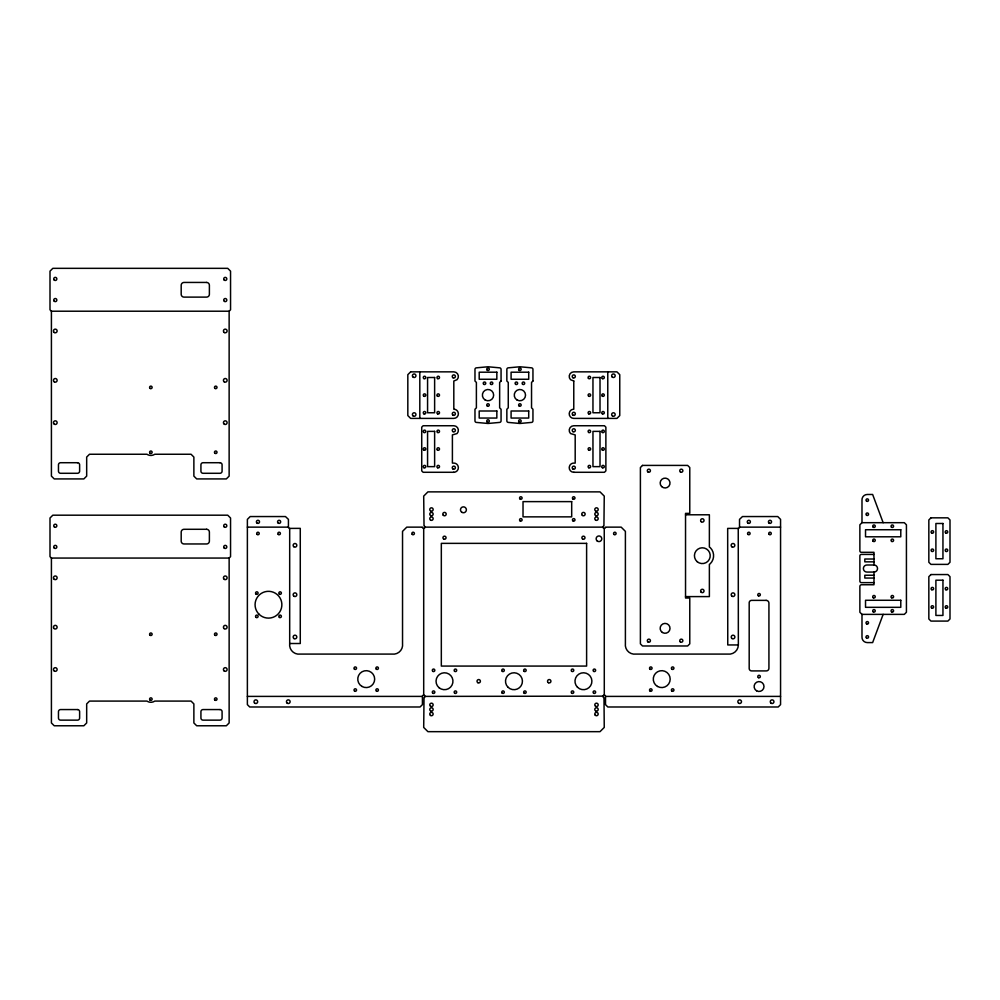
<?xml version="1.0" encoding="UTF-8"?>
<svg xmlns="http://www.w3.org/2000/svg" width="1000" height="1000" viewBox="0 0 1000 1000"><rect width="100%" height="100%" fill="white"/><g stroke="black" fill="none" stroke-linecap="round" stroke-linejoin="round"><path stroke-width="1.5" d="M603 696.15L424.963 696.4M247.375 527.137L288.425 527.137A1.275 1.275 0 0 0 289.688 528.4L289.688 643.512A9.35 9.35 0 0 0 300.275 654.087L391.962 654.087A9.35 9.35 0 0 0 402.537 643.512L402.537 531.362L406.775 527.137L422.425 527.137A1.275 1.275 0 0 0 423.587 528.4A1.275 1.275 0 0 0 424.95 527.35A1.275 1.275 0 0 0 424.025 525.913L423.7 496.1L427.925 491.875L600.013 491.875L604.25 496.1L603.925 525.913A1.275 1.275 0 0 0 603 527.35A1.275 1.275 0 0 0 604.362 528.4A1.275 1.275 0 0 0 605.513 527.137L621.175 527.137L625.4 531.362L625.4 643.512A9.35 9.35 0 0 0 635.988 654.087L727.675 654.087A9.35 9.35 0 0 0 738.35 644.95L738.25 528.4A1.275 1.275 0 0 0 739.525 527.137L739.525 519.375L742.487 516.55L777.75 516.55L780.562 519.375L780.562 704.625L778.213 706.988L607.837 706.988L605.513 704.625L605.513 696.325A1.275 1.275 0 0 0 604.288 695.138L604.25 528.4M883.15 614.375L872.638 642.588L867.288 642.588A5.3 5.3 0 0 1 861.988 636.95L861.988 614.375L859.875 612.263L859.875 586.438A1.675 1.675 0 0 1 861.55 584.75L873.988 584.75L873.988 572.062A3.525 3.525 0 0 0 877.513 568.538A3.525 3.525 0 0 0 873.988 565L873.988 552.312L861.2 552.312A1.45 1.45 0 0 1 859.875 550.862L859.875 524.8L861.988 522.688L904.312 522.688L906.425 524.8L906.425 612.263L904.312 614.375L861.988 614.375M229.137 311.212L230.55 309.8L230.55 271.15L227.725 268.337L52.825 268.337L50 271.15L50 309.812L51.413 311.212L229.137 311.212L229.137 476.112L226.325 478.925L196.7 478.925L193.875 476.112L193.875 457.062L191.05 454.25L154.812 454.25A7.1 7.1 0 0 1 146.912 454.25L89.5 454.25L86.675 457.062L86.675 476.112L83.85 478.925L54.237 478.925L51.413 476.112L51.413 311.212M229.137 558.062L230.55 556.65L230.55 518L227.725 515.188L52.825 515.188L50 518L50 556.65L51.413 558.062L229.137 558.062L229.137 722.962L226.325 725.775L196.7 725.775L193.875 722.962L193.875 703.913L191.05 701.087L154.812 701.087A7.1 7.1 0 0 1 146.912 701.087L89.5 701.087L86.675 703.913L86.675 722.962L83.85 725.775L54.237 725.775L51.413 722.962L51.413 558.062M573.925 472.262L573.775 472.287A4.588 4.588 0 0 1 569.812 465.412L570.538 464.462A4.588 4.588 0 0 1 573.775 463.113L575.188 463.113L575.188 434.9L570.538 433.562A4.588 4.588 0 0 1 573.775 425.737L604.462 425.737L605.875 427.15L605.875 470.875L604.462 472.287L573.925 472.287M289.688 528.4L300.275 528.362L300.275 643.512L289.688 643.512M453.675 472.287L423.137 472.287L421.725 470.875L421.725 427.15L423.137 425.737L453.812 425.737A4.588 4.588 0 0 1 457.05 433.562L452.4 434.9L452.4 463.113L453.812 463.113A4.588 4.588 0 0 1 457.05 464.462L457.788 465.412A4.588 4.588 0 0 1 453.812 472.287L453.675 472.262M685.537 514.788L709.375 514.788L709.375 547L710.3 547.712A11.287 11.287 0 0 1 710.3 563.675L709.375 564.388L709.375 596.6L685.537 596.6M424.963 527.137L602.975 527.137M739.525 527.137L780.562 527.137M738.25 528.4L727.675 528.4L727.763 644.95L738.35 644.95M873.988 554.425L861.312 554.425A1.438 1.438 0 0 0 859.875 555.95L859.875 581.125A1.512 1.512 0 0 0 861.388 582.638L873.988 582.638M873.988 559.012L864.812 559.012L864.812 561.838L873.988 561.838M873.988 565L866.925 565A3.525 3.525 0 0 0 863.4 568.538A3.525 3.525 0 0 0 866.925 572.062L873.988 572.062M873.988 575.237L864.812 575.237L864.812 578.05L873.988 578.05M247.375 696.4L422.425 696.4A1.275 1.275 0 0 1 423.587 695.138A1.275 1.275 0 0 1 424.95 696.188A1.275 1.275 0 0 1 424.025 697.625L423.7 727.438L427.925 731.663L600.013 731.663L604.25 727.438L603.987 697.65A1.275 1.275 0 0 1 602.987 696.263A1.275 1.275 0 0 1 604.288 695.138L604.5 695.163M605.513 696.4L780.562 696.4M883.15 522.688L872.638 494.475L867.288 494.475A5.3 5.3 0 0 0 861.988 500.125L861.988 522.688M607.775 371.85L607.775 418.4M423.7 528.4L423.7 695.138M422.425 696.4L422.425 704.625L420.075 706.988L249.725 706.988L247.375 704.625L247.375 519.375L250.2 516.55L285.462 516.55L288.425 519.375L288.425 527.137M419.812 371.85L419.812 418.4M573.775 381.025L573.775 409.237A4.588 4.588 0 0 0 570.538 410.575L569.812 411.525A4.588 4.588 0 0 0 573.775 418.4L616.938 418.4L619.763 415.575L619.763 374.675L616.938 371.85L573.775 371.85A4.588 4.588 0 0 0 570.538 379.675L573.775 381.025M410.65 371.85L407.825 374.675L407.825 415.575L410.65 418.4L453.812 418.4A4.588 4.588 0 0 0 457.788 411.525L457.05 410.575A4.588 4.588 0 0 0 453.812 409.237L453.812 381.025L457.05 379.675A4.588 4.588 0 0 0 453.812 371.85L410.65 371.85M501.062 381.025L499.65 382.425L499.65 407.825L501.062 409.237L501.062 420.875A1.55 1.55 0 0 1 499.65 422.413L488.013 423.475L476.388 422.413A1.55 1.55 0 0 1 474.975 420.875L474.975 409.237L476.388 407.825L476.388 382.425L474.975 381.025L474.975 369.387A1.55 1.55 0 0 1 476.388 367.837L488.013 366.775L499.65 367.837A1.55 1.55 0 0 1 501.062 369.387L501.062 381.025M532.95 381.025L531.538 382.425L531.538 407.825L532.95 409.237L532.95 420.875A1.55 1.55 0 0 1 531.538 422.413L519.9 423.475L508.263 422.413A1.55 1.55 0 0 1 506.85 420.875L506.85 409.237L508.263 407.825L508.263 382.425L506.85 381.025L506.85 369.387A1.55 1.55 0 0 1 508.263 367.837L519.9 366.775L531.538 367.837A1.55 1.55 0 0 1 532.95 369.387L532.95 381.025M642.513 465.412L640.4 467.537L640.4 643.85L642.513 645.975L687.65 645.975L689.775 643.85L689.775 598.013L685.537 598.013L685.537 513.375L689.775 513.375L689.775 467.537L687.65 465.412L642.513 465.412M930.962 517.837L928.838 519.963L928.838 562.275L930.962 564.388L947.887 564.388L950 562.275L950 519.963L947.887 517.837L930.962 517.837M930.962 574.55L928.838 576.663L928.838 618.975L930.962 621.087L947.887 621.087L950 618.975L950 576.663L947.887 574.55L930.962 574.55M206.575 282.438L184 282.438A2.825 2.825 0 0 0 181.188 285.262L181.188 294.288A2.825 2.825 0 0 0 184 297.113L206.575 297.113A2.825 2.825 0 0 0 209.387 294.288L209.387 285.262A2.825 2.825 0 0 0 206.575 282.438M496.838 372.2L479.2 372.2L479.2 379.263L496.838 379.263L496.838 372.2M528.713 372.2L511.087 372.2L511.087 379.263L528.713 379.263L528.713 372.2M434.625 377.5L427.575 377.5L427.575 412.762L434.625 412.762L434.625 377.5M600.013 377.5L592.962 377.5L592.962 412.762L600.013 412.762L600.013 377.5M496.838 411L479.2 411L479.2 418.05L496.838 418.05L496.838 411M528.713 411L511.087 411L511.087 418.05L528.713 418.05L528.713 411M434.625 431.375L427.575 431.375L427.575 466.637L434.625 466.637L434.625 431.375M600.013 431.375L592.962 431.375L592.962 466.637L600.013 466.637L600.013 431.375M77.5 462.713L60.575 462.713A2.112 2.112 0 0 0 58.463 464.825L58.463 471.175A2.112 2.112 0 0 0 60.575 473.288L77.5 473.288A2.112 2.112 0 0 0 79.625 471.175L79.625 464.825A2.112 2.112 0 0 0 77.5 462.713M219.975 462.713L203.05 462.713A2.112 2.112 0 0 0 200.925 464.825L200.925 471.175A2.112 2.112 0 0 0 203.05 473.288L219.975 473.288A2.112 2.112 0 0 0 222.087 471.175L222.087 464.825A2.112 2.112 0 0 0 219.975 462.713M571.688 501.625L523.025 501.625L523.025 516.862L571.688 516.862L571.688 501.625M942.95 523.488L935.9 523.488L935.9 558.75L942.95 558.75L942.95 523.488M206.575 529.288L184 529.288A2.825 2.825 0 0 0 181.188 532.112L181.188 541.138A2.825 2.825 0 0 0 184 543.962L206.575 543.962A2.825 2.825 0 0 0 209.387 541.138L209.387 532.112A2.825 2.825 0 0 0 206.575 529.288M900.788 529.738L865.525 529.738L865.525 536.8L900.788 536.8L900.788 529.738M586.613 543.362L441.325 543.362L441.325 666.075L586.613 666.075L586.613 543.362M942.95 580.188L935.9 580.188L935.9 615.45L942.95 615.45L942.95 580.188M900.788 600.275L865.525 600.275L865.525 607.325L900.788 607.325L900.788 600.275M766.112 600.375L752 600.375A2.487 2.487 0 0 0 749.188 603.2L749.188 668.088A2.512 2.512 0 0 0 752 670.913L766.112 670.913A2.625 2.625 0 0 0 768.925 668.088L768.925 603.2A2.775 2.775 0 0 0 766.112 600.375M77.5 709.562L60.575 709.562A2.112 2.112 0 0 0 58.463 711.675L58.463 718.025A2.112 2.112 0 0 0 60.575 720.138L77.5 720.138A2.112 2.112 0 0 0 79.625 718.025L79.625 711.675A2.112 2.112 0 0 0 77.5 709.562M219.975 709.562L203.05 709.562A2.112 2.112 0 0 0 200.925 711.675L200.925 718.025A2.112 2.112 0 0 0 203.05 720.138L219.975 720.138A2.112 2.112 0 0 0 222.087 718.025L222.087 711.675A2.112 2.112 0 0 0 219.975 709.562M588.462 378.387A1.275 1.275 0 0 0 590.588 377.825A1.275 1.275 0 0 0 589.038 376.262A1.275 1.275 0 0 0 588.462 378.387M573 415.163A1.55 1.55 0 0 0 575.325 413.812A1.55 1.55 0 0 0 573 412.475A1.55 1.55 0 0 0 573 415.163M573 377.775A1.55 1.55 0 0 0 575.325 376.438A1.55 1.55 0 0 0 573 375.087A1.55 1.55 0 0 0 573 377.775M588.737 413.862A1.275 1.275 0 0 0 590.638 412.762A1.275 1.275 0 0 0 588.737 411.662A1.275 1.275 0 0 0 588.737 413.862M588.737 396.225A1.275 1.275 0 0 0 590.638 395.125A1.275 1.275 0 0 0 588.737 394.025A1.275 1.275 0 0 0 588.737 396.225M602.413 378.6A1.275 1.275 0 0 0 604.312 377.5A1.275 1.275 0 0 0 602.413 376.4A1.275 1.275 0 0 0 602.413 378.6M602.413 396.225A1.275 1.275 0 0 0 604.312 395.125A1.275 1.275 0 0 0 602.413 394.025A1.275 1.275 0 0 0 602.413 396.225M602.413 413.862A1.275 1.275 0 0 0 604.312 412.762A1.275 1.275 0 0 0 602.413 411.662A1.275 1.275 0 0 0 602.413 413.862M612.175 376.975A1.762 1.762 0 0 0 615.125 376.188A1.762 1.762 0 0 0 612.962 374.025A1.762 1.762 0 0 0 612.175 376.975M612.537 416.05A1.762 1.762 0 0 0 615.175 414.525A1.762 1.762 0 0 0 612.537 413A1.762 1.762 0 0 0 612.537 416.05M432.938 671.413A1.275 1.275 0 0 0 434.837 670.312A1.275 1.275 0 0 0 432.938 669.212A1.275 1.275 0 0 0 432.938 671.413M454.575 671.25A1.275 1.275 0 0 0 456.675 670.575A1.275 1.275 0 0 0 455.05 669.1A1.275 1.275 0 0 0 454.575 671.25M432.938 693.275A1.275 1.275 0 0 0 434.837 692.175A1.275 1.275 0 0 0 432.938 691.075A1.275 1.275 0 0 0 432.938 693.275M454.8 693.275A1.275 1.275 0 0 0 456.7 692.175A1.275 1.275 0 0 0 454.8 691.075A1.275 1.275 0 0 0 454.8 693.275M596.962 540.763A2.825 2.825 0 0 0 601.688 539.5A2.825 2.825 0 0 0 598.225 536.05A2.825 2.825 0 0 0 596.962 540.763M657.5 686.45A8.462 8.462 0 0 0 670.188 679.125A8.462 8.462 0 0 0 657.5 671.8A8.462 8.462 0 0 0 657.5 686.45M650.163 669.287A1.275 1.275 0 0 0 652.062 668.188A1.275 1.275 0 0 0 650.163 667.087A1.275 1.275 0 0 0 650.163 669.287M671.762 669.087A1.275 1.275 0 0 0 673.888 668.525A1.275 1.275 0 0 0 672.337 666.963A1.275 1.275 0 0 0 671.762 669.087M671.762 690.95A1.275 1.275 0 0 0 673.888 690.387A1.275 1.275 0 0 0 672.337 688.825A1.275 1.275 0 0 0 671.762 690.95M650.163 691.15A1.275 1.275 0 0 0 652.062 690.05A1.275 1.275 0 0 0 650.163 688.95A1.275 1.275 0 0 0 650.163 691.15M747.962 534.4A1.275 1.275 0 0 0 750.062 533.775A1.275 1.275 0 0 0 748.462 532.263A1.275 1.275 0 0 0 747.962 534.4M769.1 534.388A1.275 1.275 0 0 0 771.225 533.8A1.275 1.275 0 0 0 769.65 532.263A1.275 1.275 0 0 0 769.1 534.388M439.038 687.7A8.462 8.462 0 0 0 452.825 682.75A8.462 8.462 0 0 0 441.637 673.275A8.462 8.462 0 0 0 439.038 687.7M593.638 693.2A1.275 1.275 0 0 0 595.638 692.288A1.275 1.275 0 0 0 593.85 691.012A1.275 1.275 0 0 0 593.638 693.2M593.737 671.413A1.275 1.275 0 0 0 595.638 670.312A1.275 1.275 0 0 0 593.737 669.212A1.275 1.275 0 0 0 593.737 671.413M571.613 671.2A1.275 1.275 0 0 0 573.737 670.638A1.275 1.275 0 0 0 572.188 669.075A1.275 1.275 0 0 0 571.613 671.2M571.875 693.275A1.275 1.275 0 0 0 573.775 692.175A1.275 1.275 0 0 0 571.875 691.075A1.275 1.275 0 0 0 571.875 693.275M577.463 687.225A8.462 8.462 0 0 0 591.613 683.425A8.462 8.462 0 0 0 581.25 673.062A8.462 8.462 0 0 0 577.463 687.225M443.725 539.062A1.55 1.55 0 0 0 446.05 537.712A1.55 1.55 0 0 0 443.725 536.375A1.55 1.55 0 0 0 443.725 539.062M582.663 539.062A1.55 1.55 0 0 0 584.987 537.712A1.55 1.55 0 0 0 582.663 536.375A1.55 1.55 0 0 0 582.663 539.062M507.987 687.225A8.462 8.462 0 0 0 522.15 683.425A8.462 8.462 0 0 0 511.775 673.062A8.462 8.462 0 0 0 507.987 687.225M524.275 671.413A1.275 1.275 0 0 0 526.175 670.312A1.275 1.275 0 0 0 524.275 669.212A1.275 1.275 0 0 0 524.275 671.413M502.4 671.413A1.275 1.275 0 0 0 504.312 670.312A1.275 1.275 0 0 0 502.4 669.212A1.275 1.275 0 0 0 502.4 671.413M502.137 693.062A1.275 1.275 0 0 0 504.263 692.5A1.275 1.275 0 0 0 502.713 690.95A1.275 1.275 0 0 0 502.137 693.062M524.275 693.275A1.275 1.275 0 0 0 526.175 692.175A1.275 1.275 0 0 0 524.275 691.075A1.275 1.275 0 0 0 524.275 693.275M477.863 682.7A1.688 1.688 0 0 0 480.4 681.237A1.688 1.688 0 0 0 477.863 679.775A1.688 1.688 0 0 0 477.863 682.7M548.387 682.7A1.688 1.688 0 0 0 550.925 681.237A1.688 1.688 0 0 0 548.387 679.775A1.688 1.688 0 0 0 548.387 682.7M614.075 534.5A1.275 1.275 0 0 0 616.087 533.625A1.275 1.275 0 0 0 614.325 532.325A1.275 1.275 0 0 0 614.075 534.5M758.425 677.65A1.275 1.275 0 0 0 760.325 676.55A1.275 1.275 0 0 0 758.425 675.45A1.275 1.275 0 0 0 758.425 677.65M758.425 595.837A1.275 1.275 0 0 0 760.325 594.738A1.275 1.275 0 0 0 758.425 593.638A1.275 1.275 0 0 0 758.425 595.837M756.587 690.8A4.938 4.938 0 0 0 764 686.525A4.938 4.938 0 0 0 756.587 682.25A4.938 4.938 0 0 0 756.587 690.8M430.513 715.45A1.688 1.688 0 0 0 433.137 714.137A1.688 1.688 0 0 0 430.7 712.525A1.688 1.688 0 0 0 430.513 715.45M595.3 715.238A1.688 1.688 0 0 0 598.125 714.463A1.688 1.688 0 0 0 596.038 712.4A1.688 1.688 0 0 0 595.3 715.238M430.613 706.338A1.688 1.688 0 0 0 433.15 704.862A1.688 1.688 0 0 0 430.613 703.4A1.688 1.688 0 0 0 430.613 706.338M595.638 706.338A1.688 1.688 0 0 0 598.188 704.862A1.688 1.688 0 0 0 595.638 703.4A1.688 1.688 0 0 0 595.638 706.338M595.638 710.913A1.688 1.688 0 0 0 598.188 709.45A1.688 1.688 0 0 0 595.638 707.987A1.688 1.688 0 0 0 595.638 710.913M430.613 710.913A1.688 1.688 0 0 0 433.15 709.45A1.688 1.688 0 0 0 430.613 707.987A1.688 1.688 0 0 0 430.613 710.913M461.95 512.362A2.963 2.963 0 0 0 466.388 509.8A2.963 2.963 0 0 0 461.95 507.238A2.963 2.963 0 0 0 461.95 512.362M520.2 520.975A1.275 1.275 0 0 0 522.1 519.875A1.275 1.275 0 0 0 520.2 518.775A1.275 1.275 0 0 0 520.2 520.975M573.062 499.113A1.275 1.275 0 0 0 574.975 498.013A1.275 1.275 0 0 0 573.062 496.912A1.275 1.275 0 0 0 573.062 499.113M572.888 520.837A1.275 1.275 0 0 0 574.963 520.125A1.275 1.275 0 0 0 573.312 518.675A1.275 1.275 0 0 0 572.888 520.837M520.2 499.113A1.275 1.275 0 0 0 522.1 498.013A1.275 1.275 0 0 0 520.2 496.912A1.275 1.275 0 0 0 520.2 499.113M582.413 515.438A1.688 1.688 0 0 0 585.125 514.3A1.688 1.688 0 0 0 582.788 512.525A1.688 1.688 0 0 0 582.413 515.438M443.3 515.288A1.688 1.688 0 0 0 446.138 514.525A1.688 1.688 0 0 0 444.062 512.45A1.688 1.688 0 0 0 443.3 515.288M595.638 515.55A1.688 1.688 0 0 0 598.188 514.087A1.688 1.688 0 0 0 595.638 512.625A1.688 1.688 0 0 0 595.638 515.55M430.613 515.55A1.688 1.688 0 0 0 433.15 514.087A1.688 1.688 0 0 0 430.613 512.625A1.688 1.688 0 0 0 430.613 515.55M430.613 520.138A1.688 1.688 0 0 0 433.15 518.675A1.688 1.688 0 0 0 430.613 517.2A1.688 1.688 0 0 0 430.613 520.138M595.638 520.138A1.688 1.688 0 0 0 598.188 518.675A1.688 1.688 0 0 0 595.638 517.2A1.688 1.688 0 0 0 595.638 520.138M430.613 510.975A1.688 1.688 0 0 0 433.15 509.5A1.688 1.688 0 0 0 430.613 508.038A1.688 1.688 0 0 0 430.613 510.975M595.638 510.975A1.688 1.688 0 0 0 598.188 509.5A1.688 1.688 0 0 0 595.638 508.038A1.688 1.688 0 0 0 595.638 510.975M293.688 546.638A1.837 1.837 0 0 0 296.75 545.8A1.837 1.837 0 0 0 294.5 543.562A1.837 1.837 0 0 0 293.688 546.638M293.738 596.05A1.837 1.837 0 0 0 296.775 595.112A1.837 1.837 0 0 0 294.438 592.95A1.837 1.837 0 0 0 293.738 596.05M294.062 638.6A1.837 1.837 0 0 0 296.812 637.013A1.837 1.837 0 0 0 294.062 635.425A1.837 1.837 0 0 0 294.062 638.6M731.975 638.5A1.837 1.837 0 0 0 734.875 637.212A1.837 1.837 0 0 0 732.3 635.35A1.837 1.837 0 0 0 731.975 638.5M732.062 596.263A1.837 1.837 0 0 0 734.85 594.738A1.837 1.837 0 0 0 732.138 593.088A1.837 1.837 0 0 0 732.062 596.263M731.862 546.788A1.837 1.837 0 0 0 734.8 545.562A1.837 1.837 0 0 0 732.262 543.638A1.837 1.837 0 0 0 731.862 546.788M278.288 523.162A1.55 1.55 0 0 0 280.663 521.9A1.55 1.55 0 0 0 278.387 520.475A1.55 1.55 0 0 0 278.288 523.162M257.175 523.188A1.55 1.55 0 0 0 259.513 521.85A1.55 1.55 0 0 0 257.175 520.5A1.55 1.55 0 0 0 257.175 523.188M747.8 523.013A1.55 1.55 0 0 0 750.35 522.163A1.55 1.55 0 0 0 748.337 520.375A1.55 1.55 0 0 0 747.8 523.013M768.962 523.013A1.55 1.55 0 0 0 771.513 522.163A1.55 1.55 0 0 0 769.5 520.375A1.55 1.55 0 0 0 768.962 523.013M738.662 703.225A1.837 1.837 0 0 0 741.488 701.787A1.837 1.837 0 0 0 738.825 700.062A1.837 1.837 0 0 0 738.662 703.225M771.15 703.263A1.837 1.837 0 0 0 773.938 701.737A1.837 1.837 0 0 0 771.225 700.088A1.837 1.837 0 0 0 771.15 703.263M287.213 703.188A1.837 1.837 0 0 0 290.113 701.875A1.837 1.837 0 0 0 287.525 700.025A1.837 1.837 0 0 0 287.213 703.188M254.537 702.987A1.837 1.837 0 0 0 257.613 702.163A1.837 1.837 0 0 0 255.362 699.925A1.837 1.837 0 0 0 254.537 702.987M257.125 534.438A1.275 1.275 0 0 0 259.2 533.725A1.275 1.275 0 0 0 257.55 532.288A1.275 1.275 0 0 0 257.125 534.438M278.3 534.462A1.275 1.275 0 0 0 280.363 533.7A1.275 1.275 0 0 0 278.675 532.288A1.275 1.275 0 0 0 278.3 534.462M354.65 691.15A1.275 1.275 0 0 0 356.55 690.05A1.275 1.275 0 0 0 354.65 688.95A1.275 1.275 0 0 0 354.65 691.15M376.512 691.15A1.275 1.275 0 0 0 378.413 690.05A1.275 1.275 0 0 0 376.512 688.95A1.275 1.275 0 0 0 376.512 691.15M354.412 669.112A1.275 1.275 0 0 0 356.512 668.487A1.275 1.275 0 0 0 354.925 666.975A1.275 1.275 0 0 0 354.412 669.112M376.325 669.163A1.275 1.275 0 0 0 378.4 668.413A1.275 1.275 0 0 0 376.712 667A1.275 1.275 0 0 0 376.325 669.163M361.987 686.45A8.462 8.462 0 0 0 374.675 679.125A8.462 8.462 0 0 0 361.987 671.8A8.462 8.462 0 0 0 361.987 686.45M412.275 534.425A1.275 1.275 0 0 0 414.363 533.737A1.275 1.275 0 0 0 412.725 532.275A1.275 1.275 0 0 0 412.275 534.425M279.462 617.45A1.275 1.275 0 0 0 281.375 616.35A1.275 1.275 0 0 0 279.462 615.25A1.275 1.275 0 0 0 279.462 617.45M258.988 614.188A13.4 13.4 0 0 0 281.413 608.188A13.4 13.4 0 0 0 265 591.775A13.4 13.4 0 0 0 258.988 614.188M255.938 593.987A1.275 1.275 0 0 0 258.05 593.4A1.275 1.275 0 0 0 256.488 591.85A1.275 1.275 0 0 0 255.938 593.987M279.45 594.163A1.275 1.275 0 0 0 281.375 593.1A1.275 1.275 0 0 0 279.488 591.975A1.275 1.275 0 0 0 279.45 594.163M256.188 617.45A1.275 1.275 0 0 0 258.1 616.35A1.275 1.275 0 0 0 256.188 615.25A1.275 1.275 0 0 0 256.188 617.45M54.513 527.1A1.55 1.55 0 0 0 56.837 525.763A1.55 1.55 0 0 0 54.513 524.412A1.55 1.55 0 0 0 54.513 527.1M54.275 548.088A1.55 1.55 0 0 0 56.812 547.212A1.55 1.55 0 0 0 54.787 545.45A1.55 1.55 0 0 0 54.275 548.088M224.213 526.9A1.55 1.55 0 0 0 226.775 526.1A1.55 1.55 0 0 0 224.8 524.275A1.55 1.55 0 0 0 224.213 526.9M224.163 548.013A1.55 1.55 0 0 0 226.762 547.325A1.55 1.55 0 0 0 224.862 545.425A1.55 1.55 0 0 0 224.163 548.013M54.375 671.087A1.837 1.837 0 0 0 57.125 669.5A1.837 1.837 0 0 0 54.375 667.913A1.837 1.837 0 0 0 54.375 671.087M53.987 628.475A1.837 1.837 0 0 0 57.062 627.65A1.837 1.837 0 0 0 54.812 625.413A1.837 1.837 0 0 0 53.987 628.475M54.288 579.35A1.837 1.837 0 0 0 57.125 577.913A1.837 1.837 0 0 0 54.462 576.175A1.837 1.837 0 0 0 54.288 579.35M223.962 670.788A1.837 1.837 0 0 0 227.037 669.975A1.837 1.837 0 0 0 224.788 667.725A1.837 1.837 0 0 0 223.962 670.788M224.112 628.612A1.837 1.837 0 0 0 227.075 627.463A1.837 1.837 0 0 0 224.6 625.475A1.837 1.837 0 0 0 224.112 628.612M224.35 579.4A1.837 1.837 0 0 0 227.1 577.812A1.837 1.837 0 0 0 224.35 576.225A1.837 1.837 0 0 0 224.35 579.4M701.125 592.15A1.688 1.688 0 0 0 703.962 591.4A1.688 1.688 0 0 0 701.888 589.325A1.688 1.688 0 0 0 701.125 592.15M701.162 521.663A1.688 1.688 0 0 0 703.975 520.825A1.688 1.688 0 0 0 701.838 518.812A1.688 1.688 0 0 0 701.162 521.663M697.125 561.638A7.9 7.9 0 0 0 710.075 557.225A7.9 7.9 0 0 0 699.775 548.212A7.9 7.9 0 0 0 697.125 561.638M680.487 472.025A1.55 1.55 0 0 0 682.862 470.763A1.55 1.55 0 0 0 680.588 469.338A1.55 1.55 0 0 0 680.487 472.025M648.088 472.05A1.55 1.55 0 0 0 650.413 470.712A1.55 1.55 0 0 0 648.088 469.363A1.55 1.55 0 0 0 648.088 472.05M647.763 641.775A1.55 1.55 0 0 0 650.362 641.087A1.55 1.55 0 0 0 648.462 639.188A1.55 1.55 0 0 0 647.763 641.775M680.212 641.775A1.55 1.55 0 0 0 682.8 641.087A1.55 1.55 0 0 0 680.9 639.188A1.55 1.55 0 0 0 680.212 641.775M661.6 486.538A4.938 4.938 0 0 0 669.85 484.325A4.938 4.938 0 0 0 663.812 478.288A4.938 4.938 0 0 0 661.6 486.538M662.35 632.45A4.938 4.938 0 0 0 670.013 628.65A4.938 4.938 0 0 0 662.887 623.913A4.938 4.938 0 0 0 662.35 632.45M873.35 611.95A1.275 1.275 0 0 0 875.25 610.85A1.275 1.275 0 0 0 873.35 609.75A1.275 1.275 0 0 0 873.35 611.95M891.688 611.95A1.275 1.275 0 0 0 893.587 610.85A1.275 1.275 0 0 0 891.688 609.75A1.275 1.275 0 0 0 891.688 611.95M891.513 597.725A1.275 1.275 0 0 0 893.575 596.962A1.275 1.275 0 0 0 891.875 595.55A1.275 1.275 0 0 0 891.513 597.725M873.3 597.812A1.275 1.275 0 0 0 875.25 596.8A1.275 1.275 0 0 0 873.4 595.612A1.275 1.275 0 0 0 873.3 597.812M873.088 541.213A1.275 1.275 0 0 0 875.212 540.65A1.275 1.275 0 0 0 873.65 539.1A1.275 1.275 0 0 0 873.088 541.213M891.688 541.425A1.275 1.275 0 0 0 893.587 540.325A1.275 1.275 0 0 0 891.688 539.225A1.275 1.275 0 0 0 891.688 541.425M891.475 527.163A1.275 1.275 0 0 0 893.562 526.475A1.275 1.275 0 0 0 891.912 525.013A1.275 1.275 0 0 0 891.475 527.163M873.35 527.312A1.275 1.275 0 0 0 875.25 526.213A1.275 1.275 0 0 0 873.35 525.112A1.275 1.275 0 0 0 873.35 527.312M945.837 551.388A1.275 1.275 0 0 0 947.738 550.288A1.275 1.275 0 0 0 945.837 549.188A1.275 1.275 0 0 0 945.837 551.388M945.575 532.837A1.275 1.275 0 0 0 947.7 532.275A1.275 1.275 0 0 0 946.15 530.725A1.275 1.275 0 0 0 945.575 532.837M931.55 532.925A1.275 1.275 0 0 0 933.625 532.163A1.275 1.275 0 0 0 931.925 530.75A1.275 1.275 0 0 0 931.55 532.925M931.688 551.35A1.275 1.275 0 0 0 933.637 550.337A1.275 1.275 0 0 0 931.787 549.15A1.275 1.275 0 0 0 931.688 551.35M945.837 608.088A1.275 1.275 0 0 0 947.738 606.987A1.275 1.275 0 0 0 945.837 605.887A1.275 1.275 0 0 0 945.837 608.088M945.837 589.75A1.275 1.275 0 0 0 947.738 588.65A1.275 1.275 0 0 0 945.837 587.55A1.275 1.275 0 0 0 945.837 589.75M931.55 589.625A1.275 1.275 0 0 0 933.625 588.862A1.275 1.275 0 0 0 931.925 587.463A1.275 1.275 0 0 0 931.55 589.625M931.688 608.062A1.275 1.275 0 0 0 933.637 607.05A1.275 1.275 0 0 0 931.787 605.862A1.275 1.275 0 0 0 931.688 608.062M866.388 637.837A1.275 1.275 0 0 0 868.512 637.275A1.275 1.275 0 0 0 866.95 635.712A1.275 1.275 0 0 0 866.388 637.837M866.65 623.938A1.275 1.275 0 0 0 868.55 622.837A1.275 1.275 0 0 0 866.65 621.737A1.275 1.275 0 0 0 866.65 623.938M866.65 515.325A1.275 1.275 0 0 0 868.55 514.225A1.275 1.275 0 0 0 866.65 513.125A1.275 1.275 0 0 0 866.65 515.325M866.65 501.225A1.275 1.275 0 0 0 868.55 500.125A1.275 1.275 0 0 0 866.65 499.025A1.275 1.275 0 0 0 866.65 501.225M150.225 635.337A1.275 1.275 0 0 0 152.125 634.237A1.275 1.275 0 0 0 150.225 633.138A1.275 1.275 0 0 0 150.225 635.337M215.113 635.337A1.275 1.275 0 0 0 217.013 634.237A1.275 1.275 0 0 0 215.113 633.138A1.275 1.275 0 0 0 215.113 635.337M214.9 700.075A1.275 1.275 0 0 0 216.988 699.362A1.275 1.275 0 0 0 215.338 697.913A1.275 1.275 0 0 0 214.9 700.075M149.963 700.013A1.275 1.275 0 0 0 152.088 699.45A1.275 1.275 0 0 0 150.525 697.887A1.275 1.275 0 0 0 149.963 700.013M412.925 415.763A1.762 1.762 0 0 0 415.875 414.975A1.762 1.762 0 0 0 413.713 412.812A1.762 1.762 0 0 0 412.925 415.763M413.288 377.262A1.762 1.762 0 0 0 415.938 375.725A1.762 1.762 0 0 0 413.288 374.2A1.762 1.762 0 0 0 413.288 377.262M423.913 413.862A1.275 1.275 0 0 0 425.812 412.762A1.275 1.275 0 0 0 423.913 411.662A1.275 1.275 0 0 0 423.913 413.862M423.913 396.225A1.275 1.275 0 0 0 425.812 395.125A1.275 1.275 0 0 0 423.913 394.025A1.275 1.275 0 0 0 423.913 396.225M423.913 378.6A1.275 1.275 0 0 0 425.812 377.5A1.275 1.275 0 0 0 423.913 376.4A1.275 1.275 0 0 0 423.913 378.6M437.587 413.862A1.275 1.275 0 0 0 439.5 412.762A1.275 1.275 0 0 0 437.587 411.662A1.275 1.275 0 0 0 437.587 413.862M437.325 396.025A1.275 1.275 0 0 0 439.45 395.45A1.275 1.275 0 0 0 437.9 393.9A1.275 1.275 0 0 0 437.325 396.025M437.587 378.587A1.275 1.275 0 0 0 439.5 377.5A1.275 1.275 0 0 0 437.587 376.4A1.275 1.275 0 0 0 437.587 378.587M453.038 377.775A1.55 1.55 0 0 0 455.363 376.438A1.55 1.55 0 0 0 453.038 375.087A1.55 1.55 0 0 0 453.038 377.775M453.038 415.163A1.55 1.55 0 0 0 455.363 413.812A1.55 1.55 0 0 0 453.038 412.475A1.55 1.55 0 0 0 453.038 415.163M423.913 467.738A1.275 1.275 0 0 0 425.812 466.637A1.275 1.275 0 0 0 423.913 465.538A1.275 1.275 0 0 0 423.913 467.738M423.913 450.112A1.275 1.275 0 0 0 425.812 449.012A1.275 1.275 0 0 0 423.913 447.912A1.275 1.275 0 0 0 423.913 450.112M423.913 432.475A1.275 1.275 0 0 0 425.812 431.375A1.275 1.275 0 0 0 423.913 430.275A1.275 1.275 0 0 0 423.913 432.475M437.587 467.738A1.275 1.275 0 0 0 439.5 466.637A1.275 1.275 0 0 0 437.587 465.538A1.275 1.275 0 0 0 437.587 467.738M437.325 449.913A1.275 1.275 0 0 0 439.45 449.338A1.275 1.275 0 0 0 437.9 447.788A1.275 1.275 0 0 0 437.325 449.913M437.587 432.475A1.275 1.275 0 0 0 439.5 431.375A1.275 1.275 0 0 0 437.587 430.275A1.275 1.275 0 0 0 437.587 432.475M453.038 431.662A1.55 1.55 0 0 0 455.363 430.325A1.55 1.55 0 0 0 453.038 428.975A1.55 1.55 0 0 0 453.038 431.662M453.038 469.038A1.55 1.55 0 0 0 455.363 467.7A1.55 1.55 0 0 0 453.038 466.35A1.55 1.55 0 0 0 453.038 469.038M150.225 453.375A1.275 1.275 0 0 0 152.125 452.275A1.275 1.275 0 0 0 150.225 451.175A1.275 1.275 0 0 0 150.225 453.375M214.9 453.225A1.275 1.275 0 0 0 216.988 452.512A1.275 1.275 0 0 0 215.338 451.062A1.275 1.275 0 0 0 214.9 453.225M215.113 388.488A1.275 1.275 0 0 0 217.013 387.388A1.275 1.275 0 0 0 215.113 386.287A1.275 1.275 0 0 0 215.113 388.488M150.225 388.488A1.275 1.275 0 0 0 152.125 387.388A1.275 1.275 0 0 0 150.225 386.287A1.275 1.275 0 0 0 150.225 388.488M224.35 332.55A1.837 1.837 0 0 0 227.1 330.962A1.837 1.837 0 0 0 224.35 329.375A1.837 1.837 0 0 0 224.35 332.55M224.112 381.763A1.837 1.837 0 0 0 227.075 380.613A1.837 1.837 0 0 0 224.6 378.625A1.837 1.837 0 0 0 224.112 381.763M224.35 424.237A1.837 1.837 0 0 0 227.1 422.65A1.837 1.837 0 0 0 224.35 421.062A1.837 1.837 0 0 0 224.35 424.237M54.288 332.5A1.837 1.837 0 0 0 57.125 331.062A1.837 1.837 0 0 0 54.462 329.325A1.837 1.837 0 0 0 54.288 332.5M54.375 381.925A1.837 1.837 0 0 0 57.125 380.337A1.837 1.837 0 0 0 54.375 378.75A1.837 1.837 0 0 0 54.375 381.925M54.375 424.237A1.837 1.837 0 0 0 57.125 422.65A1.837 1.837 0 0 0 54.375 421.062A1.837 1.837 0 0 0 54.375 424.237M54.188 280.012A1.55 1.55 0 0 0 56.788 279.312A1.55 1.55 0 0 0 54.887 277.413A1.55 1.55 0 0 0 54.188 280.012M54.275 301.238A1.55 1.55 0 0 0 56.812 300.363A1.55 1.55 0 0 0 54.787 298.6A1.55 1.55 0 0 0 54.275 301.238M224.213 280.05A1.55 1.55 0 0 0 226.775 279.25A1.55 1.55 0 0 0 224.8 277.438A1.55 1.55 0 0 0 224.213 280.05M224.488 301.413A1.55 1.55 0 0 0 226.812 300.075A1.55 1.55 0 0 0 224.488 298.725A1.55 1.55 0 0 0 224.488 301.413M487.388 370.337A1.275 1.275 0 0 0 489.288 369.237A1.275 1.275 0 0 0 487.388 368.137A1.275 1.275 0 0 0 487.388 370.337M487.388 422.113A1.275 1.275 0 0 0 489.288 421.012A1.275 1.275 0 0 0 487.388 419.913A1.275 1.275 0 0 0 487.388 422.113M483.862 384.375A1.275 1.275 0 0 0 485.763 383.275A1.275 1.275 0 0 0 483.862 382.175A1.275 1.275 0 0 0 483.862 384.375M490.737 384.263A1.275 1.275 0 0 0 492.8 383.488A1.275 1.275 0 0 0 491.1 382.088A1.275 1.275 0 0 0 490.737 384.263M487.388 406.1A1.275 1.275 0 0 0 489.288 405A1.275 1.275 0 0 0 487.388 403.9A1.275 1.275 0 0 0 487.388 406.1M485.2 400.012A5.637 5.637 0 0 0 493.663 395.125A5.637 5.637 0 0 0 485.2 390.238A5.637 5.637 0 0 0 485.2 400.012M517.075 400.012A5.637 5.637 0 0 0 525.538 395.125A5.637 5.637 0 0 0 517.075 390.238A5.637 5.637 0 0 0 517.075 400.012M519.263 406.1A1.275 1.275 0 0 0 521.163 405A1.275 1.275 0 0 0 519.263 403.9A1.275 1.275 0 0 0 519.263 406.1M522.612 384.263A1.275 1.275 0 0 0 524.675 383.488A1.275 1.275 0 0 0 522.975 382.088A1.275 1.275 0 0 0 522.612 384.263M515.737 384.375A1.275 1.275 0 0 0 517.638 383.275A1.275 1.275 0 0 0 515.737 382.175A1.275 1.275 0 0 0 515.737 384.375M519.263 370.337A1.275 1.275 0 0 0 521.163 369.237A1.275 1.275 0 0 0 519.263 368.137A1.275 1.275 0 0 0 519.263 370.337M519.263 422.113A1.275 1.275 0 0 0 521.163 421.012A1.275 1.275 0 0 0 519.263 419.913A1.275 1.275 0 0 0 519.263 422.113M573 469.038A1.55 1.55 0 0 0 575.325 467.7A1.55 1.55 0 0 0 573 466.35A1.55 1.55 0 0 0 573 469.038M573 431.662A1.55 1.55 0 0 0 575.325 430.325A1.55 1.55 0 0 0 573 428.975A1.55 1.55 0 0 0 573 431.662M588.737 432.475A1.275 1.275 0 0 0 590.638 431.375A1.275 1.275 0 0 0 588.737 430.275A1.275 1.275 0 0 0 588.737 432.475M588.737 450.112A1.275 1.275 0 0 0 590.638 449.012A1.275 1.275 0 0 0 588.737 447.912A1.275 1.275 0 0 0 588.737 450.112M588.737 467.738A1.275 1.275 0 0 0 590.638 466.637A1.275 1.275 0 0 0 588.737 465.538A1.275 1.275 0 0 0 588.737 467.738M602.413 432.475A1.275 1.275 0 0 0 604.312 431.375A1.275 1.275 0 0 0 602.413 430.275A1.275 1.275 0 0 0 602.413 432.475M602.413 450.112A1.275 1.275 0 0 0 604.312 449.012A1.275 1.275 0 0 0 602.413 447.912A1.275 1.275 0 0 0 602.413 450.112M602.413 467.738A1.275 1.275 0 0 0 604.312 466.637A1.275 1.275 0 0 0 602.413 465.538A1.275 1.275 0 0 0 602.413 467.738"/></g></svg>
